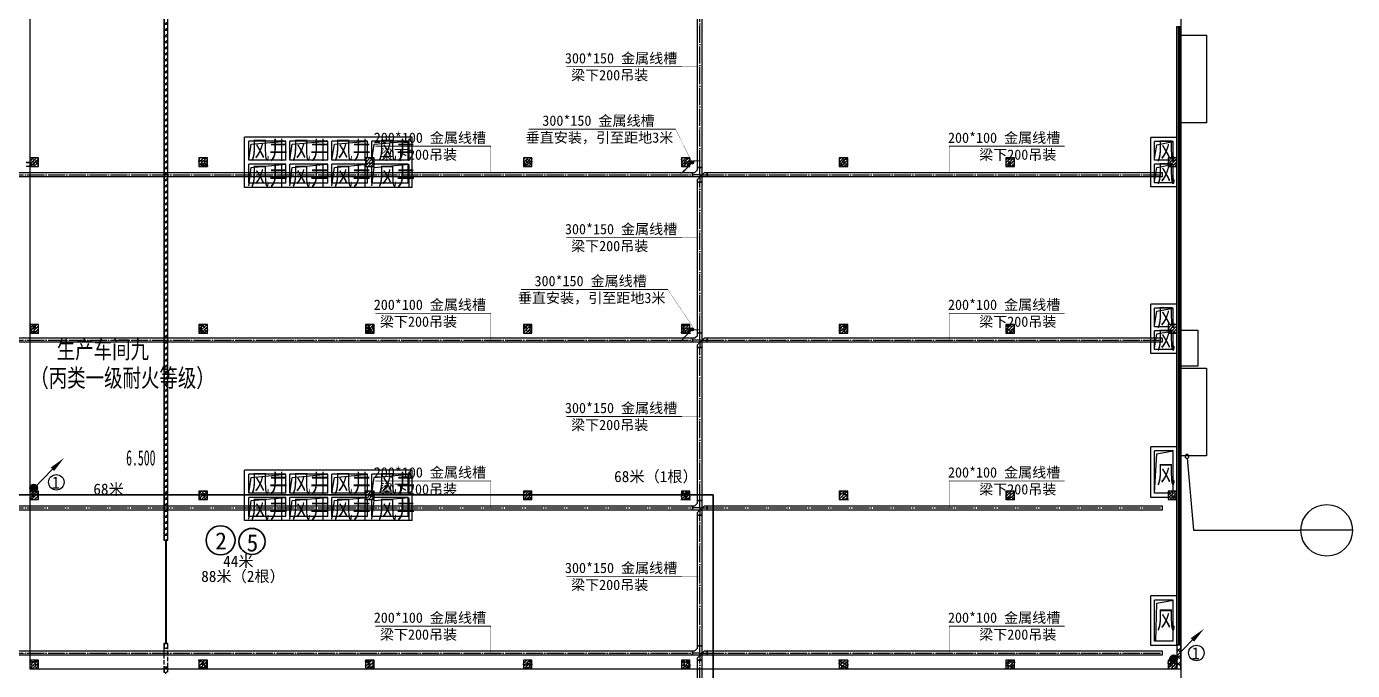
# Model space of a CAD drawing. Header units: millimetres. Extents: x -633009578 to 5705885, y -633235091 to 2571734.
# Drawn here: x 4127780 to 4205008, y 1923800 to 1961300 of the extents above; entities that cross this region are included whole.
import ezdxf

# ---------------------------------------------------------------- set-up
doc = ezdxf.new("R2010")
doc.units = ezdxf.units.MM
doc.header["$LTSCALE"] = 1000
doc.header["$MEASUREMENT"] = 0
for name, pattern in [('DASH', [0.35, 0.25, -0.1]), ('DASHED2', [0.375, 0.25, -0.125]), ('DOTE', [2.4200000000000004, 2, -0.2, 0.02, -0.2])]:
    doc.linetypes.add(name, pattern=pattern)
doc.layers.get('0').update_dxf_attribs({"color": 9})
for name, color, linetype in [('000000000000电气', 7, 'Continuous'), ('A-COLUM(柱)', 255, 'Continuous'), ('A-DI-I(索引)', 21, 'Continuous'), ('A-DOOR(门）', 4, 'Continuous'), ('A-F-AREA(计算)', 5, 'Continuous'), ('A-FLOR(看线)', 8, 'Continuous'), ('A-HATH(填充)', 8, 'Continuous'), ('A-OTHER(其它)', 192, 'Continuous'), ('A-TEXT(房间)', 243, 'Continuous'), ('A-WALL(墙)', 255, 'Continuous'), ('A-WINDOW（窗）', 4, 'Continuous'), ('PUB_TEXT', 7, 'Continuous'), ('WALL', 9, 'Continuous'), ('电-弱电平面-箭头', 3, 'Continuous'), ('电-强电平面-线缆', 3, 'Continuous'), ('电-桥架', 4, 'Continuous'), ('设备-箱柜', 3, 'Continuous')]:
    doc.layers.add(name, color=color, linetype=linetype)
doc.styles.add('_TCH', font='simhei.ttf', dxfattribs={"width": 0.75, "bigfont": 'hztxt.shx'})
doc.styles.add('_TCH_DIM', font='simhei.ttf', dxfattribs={"width": 0.8, "bigfont": 'hztxt.shx'})
doc.styles.add('ELEC-DIM', font='simhei.ttf')
doc.styles.add('IDQSTYLE', font='simhei.ttf', dxfattribs={"width": 0.707, "bigfont": 'hztxt.shx'})
doc.styles.add('宋', font='simhei.ttf', dxfattribs={"width": 0.8})
doc.styles.add('宋体', font='simhei.ttf')
pattern_1 = [(0, (1628470.737756166, 677977.5160347573), (0, 350), []), (37.875, (1628870.737756166, 677977.5160347573), (-169.61527734408, 218.0766567528281), []), (90, (1628870.737756166, 677977.5160347573), (-450, 2.755455298081545e-14), [])]

# ---------------------------------------------------------------- blocks, each defined once
blk = doc.blocks.new('*X3')
at = {"color": 0, "linetype": 'Continuous'}
for p, q in [((192.587376364835, 446.7215535232801), (193.8713933576327, 448.0055705160779)), ((192.6509968705344, 446.3609099602676), (194.2320369206452, 447.9419500103785)), ((192.6864539319484, 447.2448951591055), (193.3480517218074, 447.9064929489645)), ((192.7889704286661, 446.0746194496875), (194.5183274312254, 447.8039764522467)), ((192.9823694457329, 445.8437543980423), (194.7491924828706, 447.61057743518)), ((193.2275231399996, 445.664644023597), (194.9283028573159, 447.3654237409133)), ((193.5311577474, 445.5440145622856), (195.0489323186273, 447.0617891335129)), ((193.9202347052458, 445.5088274514194), (195.0841194294935, 446.6727121756671)), ((194.6075199946775, 445.7718486721392), (194.8210982087737, 445.9854268862354))]:
    blk.add_line(p, q, dxfattribs=at)
blk = doc.blocks.new('HC001442')
at = {"color": 0, "linetype": 'Continuous'}
blk.add_line((2.614797267597169e-12, -0.0577611932696982), (-3.1054929004722, -3.232738715066034), dxfattribs=at)
blk.add_lwpolyline([(-3.1054929004722, -3.232738715066034, 0.8, 0, 0), (-5.057392361375946, -5.119309791709952, 0, 0, 0)], format="xyseb", dxfattribs=at)
blk.add_circle((0, 0), 0.625, dxfattribs=at)
at = {"color": 0, "linetype": 'Continuous', "xscale": 0.5, "yscale": 0.5, "zscale": 0.5}
blk.add_blockref('*X3', (-96.91845018383279, -223.3780232566237), dxfattribs=at)
at = {"color": 0, "style": 'IDQSTYLE', "width": 0.7}
blk.add_attdef('PSFHATT', (2.62500001, -5.119309791709952), '', height=2.5, dxfattribs=at)
blk = doc.blocks.new('*X130')
at = {"color": 0, "linetype": 'Continuous'}
for p, q in [((192.587376364835, 446.7215535232801), (193.8713933576327, 448.0055705160779)), ((192.6509968705344, 446.3609099602676), (194.2320369206452, 447.9419500103785)), ((192.6864539319484, 447.2448951591055), (193.3480517218074, 447.9064929489645)), ((192.7889704286661, 446.0746194496875), (194.5183274312254, 447.8039764522467)), ((192.9823694457329, 445.8437543980423), (194.7491924828706, 447.61057743518)), ((193.2275231399996, 445.664644023597), (194.9283028573159, 447.3654237409133)), ((193.5311577474, 445.5440145622856), (195.0489323186273, 447.0617891335129)), ((193.9202347052458, 445.5088274514194), (195.0841194294935, 446.6727121756671)), ((194.6075199946775, 445.7718486721392), (194.8210982087737, 445.9854268862354))]:
    blk.add_line(p, q, dxfattribs=at)
blk = doc.blocks.new('HC001441')
at = {"color": 0, "linetype": 'Continuous'}
blk.add_line((0, -0.05776119327242668), (3.105492900474815, 3.117216328523909), dxfattribs=at)
blk.add_lwpolyline([(3.105492900474815, 3.117216328523909, 0.8, 0, 0), (5.057392361378561, 5.003787405167827, 0, 0, 0)], format="xyseb", dxfattribs=at)
blk.add_circle((0, 0), 0.625, dxfattribs=at)
at = {"color": 0, "linetype": 'Continuous', "xscale": 0.5, "yscale": 0.5, "zscale": 0.5}
blk.add_blockref('*X130', (-96.91845018383279, -223.3780232566237), dxfattribs=at)
at = {"color": 0, "style": 'IDQSTYLE', "width": 0.7}
blk.add_attdef('PSFHATT', (7.057392361378561, -0.62500001), '', height=2.5, dxfattribs=at)
blk = doc.blocks.new('G$CF6649E20')
at = {"layer": '电-弱电平面-箭头', "color": 4}
blk.add_circle((1316.889421409462, 332.4712073528208), 448.9330526033001, dxfattribs=at)
at = {"layer": '电-弱电平面-箭头', "color": 4, "xscale": 350, "yscale": 350, "zscale": 350}
blk.add_blockref('HC001441', (0, 0), dxfattribs=at)
at = {"layer": '电-弱电平面-箭头', "color": 4, "style": '宋'}
blk.add_text('1', height=700, dxfattribs=at).set_placement((1046.360447603278, -30.60809063538909))
blk = doc.blocks.new('$DorLib2D$00000213')
at = {"color": 0, "linetype": 'DASH', "const_width": 0.02}
blk.add_lwpolyline([(0.5, 3.552713678800501e-15), (-0.5, 3.552713678800501e-15)], dxfattribs=at)
blk = doc.blocks.new('$TCHSYS$WIN2D')
for p, q in [((-0.5, 0.5), (0.5, 0.5)), ((-0.5, 0.5), (-0.4999999999999999, -0.5)), ((0.5, 0.5), (0.4999999999999998, -0.5)), ((0.5, 0.1666666666666666), (-0.5, 0.1666666666666666)), ((0.5, -0.1666666666666667), (-0.5, -0.1666666666666667)), ((-0.4999999999999999, -0.5), (0.5, -0.5))]:
    blk.add_line(p, q)
blk = doc.blocks.new('_FZH')
h = blk.add_hatch()
h.set_pattern_fill('钢筋混凝土', color=256, scale=0.1, style=0)
h.set_pattern_definition([(45, (0, 0), (-0.1767766952966369, 0.1767766952966369), []), (50, (0, 0), (0.7172601826007535, -0.06275213498259512), [0.07500000000000001, -0.8250000000000001]), (355, (0, 0), (-0.138751333613, 0.7521921337000119), [0.06, -0.66]), (100.4514, (0.05977168000000001, -0.00522934), (0.5785093817140216, 0.6894395420609536), [0.06374019, -0.701142112]), (46.1842, (0, 0.2), (1.067241048625645, -0.1655190143290181), [0.1125, -1.2375]), (96.6356, (0.088936745, 0.186206693), (0.9346627055487033, 0.9741178709004418), [0.095610288, -1.051713]), (351.1842, (0, 0.2), (0.9346619451336272, 0.9741186009253247), [0.09000000000000001, -0.9900000000000001]), (21, (0.1, 0.15), (0.5969070521184617, -0.4026188906653388), [0.07500000000000001, -0.8250000000000001]), (326, (0.1, 0.15), (0.2433153319215824, 0.7251500450468529), [0.06, -0.66]), (71.4514, (0.149742233, 0.116448394), (0.84022262858149, 0.3225304967099524), [0.06374019, -0.701142112]), (37.50000000000001, (0, 0), (0.01215985531729062, 0.3328938538313115), [0, -0.652, 0, -0.67, 0, -0.6625000000000001]), (7.499999999999999, (0, 0), (0.2630695374421486, 0.3944117118823603), [0, -0.382, 0, -0.637, 0, -0.2525]), (-32.5, (-0.223, 0), (0.533822436172409, -0.02255487173437976), [0, -0.25, 0, -0.78, 0, -1.035]), (-42.5, (-0.323, 0), (0.5831861693423862, 0.1001049823323177), [0, -0.325, 0, -0.518, 0, -0.735])])
h.paths.add_polyline_path([(-0.5, -0.5), (0.5, -0.5), (0.5, 0.5), (-0.5, 0.5)])
blk.add_lwpolyline([(-0.5, -0.5), (0.5, -0.5), (0.5, 0.5), (-0.5, 0.5)], close=True)

msp = doc.modelspace()

# ---------------------------------------------------------------- hatches: boundary and pattern name
at = {"layer": 'A-HATH(填充)'}
h = msp.add_hatch(dxfattribs=at)
h.set_pattern_fill('空心砖', color=256, scale=100, style=0)
h.set_pattern_definition(pattern_1)
h.paths.add_polyline_path([(4135779.25659187, 1963814.596922616), (4135779.256591873, 1931379.596922107), (4136019.25659188, 1931379.596922107), (4136019.256591877, 1963814.596922615)])
h = msp.add_hatch(dxfattribs=at)
h.set_pattern_fill('空心砖', color=256, scale=100, style=0)
h.set_pattern_definition(pattern_1)
h.paths.add_polyline_path([(4127769.256591875, 1953389.596922379), (4127769.256591875, 1953149.596922404), (4127969.256591875, 1953149.596922424), (4127969.256591875, 1953389.596922379)])
h = msp.add_hatch(dxfattribs=at)
h.set_pattern_fill('空心砖', color=256, scale=100, style=0)
h.set_pattern_definition(pattern_1)
h.paths.add_polyline_path([(4135779.256591874, 1925379.596922615), (4135779.256591874, 1925099.596922615), (4136019.256591881, 1925099.596922615), (4136019.256591881, 1925379.596922615)])
h = msp.add_hatch(dxfattribs=at)
h.set_pattern_fill('多孔材料', color=256, scale=100, style=0)
h.set_pattern_definition([(45, (1628670.737756166, 677977.5160347573), (-200.0002033111466, 200.0002033111467), []), (135, (1628670.737756166, 677977.5160347573), (-200.0002033111467, -200.0002033111466), [])])
h.paths.add_polyline_path([(4195009.256591875, 1923899.596922424), (4195009.256591876, 1925299.596922615), (4194769.256591877, 1925299.596922615), (4194769.256591875, 1923899.596922424)])
h = msp.add_hatch(dxfattribs=at)
h.set_pattern_fill('空心砖', color=256, scale=100, style=0)
h.set_pattern_definition(pattern_1)
h.paths.add_polyline_path([(4136019.25659188, 1923699.596922887), (4136019.256591881, 1923999.596922615), (4135779.256591874, 1923999.596922615), (4135779.256591881, 1923699.596922262), (4135899.256591879, 1923619.59692247)])

# ---------------------------------------------------------------- linework, layer by layer
at = {"layer": '000000000000电气', "color": 2, "lineweight": 35}
for p, q in [((4100275.940698322, 1934034.596922801), (4153992.050992704, 1934034.596922801)), ((4153992.050992704, 1934034.596922801), (4167775.762945001, 1934034.596922801)), ((4167775.762945001, 1934034.596922801), (4167775.762945001, 1914504.751502629))]:
    msp.add_line(p, q, dxfattribs=at)
for centre, radius in [((4139081.418298209, 1931378.619834578), 843.6400505057536), ((4140914.28377921, 1931315.044157468), 760.9952289885841)]:
    msp.add_circle(centre, radius, dxfattribs=at)
at = {"layer": 'A-DI-I(索引)'}
for p, q in [((4195382.717809907, 1936157.332845113), (4195752.504695594, 1931961.708701128)), ((4195752.504695594, 1931961.708701128), (4202007.568309, 1931961.708701128)), ((4205007.568309, 1931961.708701128), (4202007.568309, 1931961.708701128))]:
    msp.add_line(p, q, dxfattribs=at)
msp.add_lwpolyline([(4195484.428557826, 1936268.402285301, 1), (4195261.428557826, 1936268.402285301, 1)], format="xyb", close=True, dxfattribs=at)
for centre, radius in [((4195382.717809907, 1936157.332845113), 0), ((4203507.568309, 1931961.708701128), 1500)]:
    msp.add_circle(centre, radius, dxfattribs=at)
at = {"layer": 'A-F-AREA(计算)'}
msp.add_lwpolyline([(4060729.234130392, 1991839.59697076), (4195009.234130392, 1991839.59697076), (4195009.234130392, 1855759.59697076), (4060729.234130392, 1855759.59697076)], close=True, dxfattribs=at)
at = {"layer": 'A-FLOR(看线)'}
for points in [[(4127969.256591877, 1991099.596922424), (4127969.256591877, 1923899.596922424)], [(4195009.256591875, 1960799.596922421), (4196509.256591874, 1960799.596922421), (4196509.256591876, 1955699.596922421), (4195009.256591877, 1955699.596922421)], [(4195009.256591875, 1943624.596922424), (4196009.256591875, 1943624.596922424), (4196009.256591875, 1941524.596922424), (4195009.256591875, 1941524.596922424)], [(4195009.256591875, 1941399.596922421), (4196509.256591874, 1941399.596922421), (4196509.256591876, 1936299.596922421), (4195009.256591877, 1936299.596922421)], [(4127969.256591877, 1923899.596922424), (4194269.256591875, 1923899.596922424)]]:
    msp.add_lwpolyline(points, dxfattribs=at)
at = {"layer": 'A-OTHER(其它)'}
for points in [[(4140719.256591558, 1953519.596922433), (4140858.483111396, 1954444.605392541), (4142879.256592242, 1954624.596922517)], [(4143119.256592242, 1953519.596922236), (4143258.483112081, 1954444.605392344), (4145279.256592926, 1954624.59692232)], [(4145569.256591897, 1953519.596922383), (4145708.483111736, 1954444.605392491), (4147649.256591845, 1954624.596922467)], [(4147889.256591854, 1953519.596922306), (4148028.483111693, 1954444.605392414), (4150049.256592537, 1954624.59692239)], [(4193467.311221221, 1953589.594969341), (4193608.483111795, 1954419.605392371), (4194569.256591763, 1954599.596922347)], [(4140719.256591558, 1952014.596922178), (4140858.483111396, 1953099.605392286), (4142879.256592242, 1953279.596922263)], [(4143119.256592242, 1952014.596921981), (4143258.483112081, 1953099.605392089), (4145279.256592926, 1953279.596922066)], [(4145569.256591897, 1952014.596922129), (4145708.483111736, 1953099.605392237), (4147649.256591845, 1953279.596922213)], [(4147889.256591854, 1952014.596922051), (4148028.483111693, 1953099.605392159), (4150049.256592537, 1953279.596922136)], [(4193467.311221153, 1952269.587156897), (4193608.483111728, 1953099.597579927), (4194569.256591696, 1953279.589109903)], [(4193467.311220851, 1943889.594969754), (4193608.483111425, 1944719.605392784), (4194569.256591394, 1944899.596922761)], [(4193467.311221233, 1942569.587156935), (4193608.483111807, 1943399.597579965), (4194569.256591775, 1943579.589109941)], [(4193467.31121982, 1934119.58910997), (4193608.483111795, 1936409.605392319), (4194569.256591763, 1936589.596922296)], [(4140719.256591558, 1934119.596922433), (4140858.483111396, 1935044.605392541), (4142879.256592242, 1935224.596922517)], [(4143119.256592242, 1934119.596922236), (4143258.483112081, 1935044.605392344), (4145279.256592926, 1935224.59692232)], [(4145569.256591897, 1934119.596922383), (4145708.483111736, 1935044.605392491), (4147649.256591845, 1935224.596922467)], [(4147889.256591854, 1934119.596922306), (4148028.483111693, 1935044.605392414), (4150049.256592537, 1935224.59692239)], [(4140719.256591558, 1932614.596922178), (4140858.483111396, 1933699.605392286), (4142879.256592242, 1933879.596922263)], [(4143119.256592242, 1932614.596921981), (4143258.483112081, 1933699.605392089), (4145279.256592926, 1933879.596922066)], [(4145569.256591897, 1932614.596922129), (4145708.483111736, 1933699.605392237), (4147649.256591845, 1933879.596922213)], [(4147889.256591854, 1932614.596922051), (4148028.483111693, 1933699.605392159), (4150049.256592537, 1933879.596922136)], [(4193549.737756166, 1925499.596922461), (4193608.483111848, 1927719.60539269), (4194569.256591816, 1927899.596922666)]]:
    msp.add_lwpolyline(points, dxfattribs=at)
at = {"layer": 'A-WALL(墙)'}
for p, q in [((4135779.25659187, 1963814.596922616), (4135779.256591873, 1931379.596922107)), ((4136019.25659188, 1931379.596922107), (4136019.256591877, 1963814.596922615)), ((4142999.256592036, 1954864.59692238), (4140479.256591555, 1954864.596922495)), ((4140479.256591705, 1953399.596922379), (4140479.256591555, 1954864.596922495)), ((4142879.256592279, 1954624.596922528), (4140719.256591555, 1954624.596922528)), ((4140719.256591555, 1953519.596922433), (4140719.256591555, 1954624.596922528)), ((4142879.256592279, 1953519.596922433), (4142879.256592279, 1954624.596922528)), ((4145449.256592035, 1954864.59692238), (4142999.256592036, 1954864.59692238)), ((4143119.256592279, 1953519.59692232), (4143119.256592279, 1954624.59692232)), ((4145329.256591914, 1954624.59692232), (4143119.256592279, 1954624.59692232)), ((4145329.256591914, 1953519.59692232), (4145329.256591914, 1954624.59692232)), ((4147769.256591875, 1954864.59692238), (4145449.256592035, 1954864.59692238)), ((4145569.256591914, 1953519.596922386), (4145569.256591914, 1954624.596922462)), ((4147649.25659186, 1954624.596922462), (4145569.256591914, 1954624.596922462)), ((4147649.256591545, 1953649.596922453), (4147649.25659186, 1954624.596922462)), ((4150239.256591911, 1954864.59692239), (4147769.256591875, 1954864.59692238)), ((4147889.256591596, 1953649.596922453), (4147889.25659187, 1954624.59692239)), ((4149999.256591911, 1954624.59692239), (4147889.25659187, 1954624.59692239)), ((4149999.256591911, 1953519.59692239), (4149999.256591911, 1954624.59692239)), ((4150239.256591875, 1953399.596922379), (4150239.256591911, 1954864.59692239)), ((4193269.256591875, 1953399.589109926), (4193269.256591586, 1954839.596922713)), ((4194769.256591754, 1954839.596922713), (4193269.256591586, 1954839.596922713)), ((4194769.256591848, 1953649.596922453), (4194769.256591754, 1954839.596922713)), ((4193469.256591956, 1953519.589110269), (4193469.256591956, 1954599.596922347)), ((4194569.256592134, 1954599.596922347), (4193469.256591956, 1954599.596922347)), ((4194569.256591912, 1953649.596922453), (4194569.256592134, 1954599.596922347)), ((4127969.256591126, 1953389.596922581), (4127769.256592103, 1953389.596923105)), ((4127969.256591126, 1953149.596922581), (4127769.256592103, 1953149.596922914)), ((4140479.256591873, 1951934.596922492), (4140479.256591705, 1953399.596922379)), ((4142879.256592279, 1953519.596922433), (4140719.256591555, 1953519.596922433)), ((4142879.256591988, 1953279.596922263), (4140719.256591888, 1953279.596922263)), ((4140719.256591889, 1952174.596922459), (4140719.256591888, 1953279.596922263)), ((4142879.256591988, 1952174.596922459), (4142879.256591988, 1953279.596922263)), ((4145329.256591914, 1953519.59692232), (4143119.256592279, 1953519.59692232)), ((4145329.256592151, 1953279.596922519), (4143119.256592004, 1953279.596922519)), ((4143119.256592004, 1952174.596922518), (4143119.256592004, 1953279.596922519)), ((4145329.256592151, 1952174.596922518), (4145329.256592151, 1953279.596922519)), ((4147519.256592103, 1953519.596922348), (4145569.256591914, 1953519.596922386)), ((4145569.256592167, 1952174.596922504), (4145569.256592167, 1953279.596922369)), ((4147519.256592103, 1953279.596922351), (4145569.256592167, 1953279.596922369)), ((4147649.256591983, 1952174.596922504), (4147649.256592031, 1953149.596922453)), ((4147889.25659199, 1952174.59692239), (4147889.25659198, 1953149.596922453)), ((4149999.256591911, 1953519.59692239), (4148019.256592103, 1953519.596922378)), ((4149999.256592099, 1953279.59692239), (4148019.256592103, 1953279.596922508)), ((4149999.256592099, 1952174.59692239), (4149999.256592099, 1953279.59692239)), ((4150239.256592114, 1951934.59692239), (4150239.256591875, 1953399.596922379)), ((4193269.256591969, 1951959.59692246), (4193269.256591875, 1953399.589109926)), ((4194269.256592103, 1953519.589110277), (4193469.256591956, 1953519.589110269)), ((4194269.256592103, 1953279.589109899), (4193469.256591968, 1953279.589109903)), ((4193469.256591968, 1952199.59692245), (4193469.256591968, 1953279.589109903)), ((4194569.256591788, 1952199.59692245), (4194569.256591876, 1953149.596922453)), ((4194769.256592168, 1951959.59692246), (4194769.256592127, 1953149.596922453)), ((4142999.256592036, 1951934.596922468), (4140479.256591873, 1951934.596922492)), ((4142879.256591988, 1952174.596922459), (4140719.256591889, 1952174.596922459)), ((4145449.256592035, 1951934.596922468), (4142999.256592036, 1951934.596922468)), ((4145329.256592151, 1952174.596922518), (4143119.256592004, 1952174.596922518)), ((4147769.256591875, 1951934.596922468), (4145449.256592035, 1951934.596922468)), ((4147649.256591983, 1952174.596922504), (4145569.256592167, 1952174.596922504)), ((4150239.256592114, 1951934.59692239), (4147769.256591875, 1951934.596922468)), ((4149999.256592099, 1952174.59692239), (4147889.25659199, 1952174.59692239)), ((4194769.256592168, 1951959.59692246), (4193269.256591969, 1951959.59692246)), ((4194569.256591788, 1952199.59692245), (4193469.256591968, 1952199.59692245)), ((4193269.256591875, 1943699.589109926), (4193269.256591956, 1945139.596922375)), ((4194769.256591754, 1945139.596922375), (4193269.256591956, 1945139.596922375)), ((4193469.256591586, 1943819.589109931), (4193469.256591586, 1944899.596922761)), ((4194569.256592134, 1944899.596922761), (4193469.256591586, 1944899.596922761)), ((4194569.256592097, 1943949.596922453), (4194569.256592134, 1944899.596922761)), ((4194769.256592222, 1943949.596922453), (4194769.256591754, 1945139.596922375)), ((4194269.256591127, 1943819.589109745), (4193469.256591586, 1943819.589109931)), ((4193269.256591969, 1942259.596922498), (4193269.256591875, 1943699.589109926)), ((4194269.256591127, 1943579.589109641), (4193469.256591968, 1943579.589109941)), ((4193469.256591968, 1942499.596922487), (4193469.256591968, 1943579.589109941)), ((4194569.256591788, 1942499.596922487), (4194569.256591876, 1943449.596922453)), ((4194769.256591798, 1942259.596922498), (4194769.256591924, 1943449.596922453)), ((4194569.256591788, 1942499.596922487), (4193469.256591968, 1942499.596922487)), ((4194769.256591798, 1942259.596922498), (4193269.256591969, 1942259.596922498)), ((4193269.256591975, 1933879.589109979), (4193269.256591975, 1936829.596922354)), ((4194769.256592055, 1936829.596922353), (4193269.256591975, 1936829.596922354)), ((4193469.256591794, 1934119.589109969), (4193469.256591794, 1936589.596922364)), ((4194569.25659188, 1936589.596922364), (4193469.256591794, 1936589.596922364)), ((4194569.256591718, 1934249.596922453), (4194569.25659188, 1936589.596922364)), ((4194769.256592153, 1934249.596922453), (4194769.256592055, 1936829.596922353)), ((4142999.256592036, 1935464.59692238), (4140479.256591918, 1935464.596922319)), ((4140479.256591705, 1933999.596922379), (4140479.256591918, 1935464.596922319)), ((4145449.256592035, 1935464.59692238), (4142999.256592036, 1935464.59692238)), ((4147769.256591875, 1935464.59692238), (4145449.256592035, 1935464.59692238)), ((4150239.256591911, 1935464.59692239), (4147769.256591875, 1935464.59692238)), ((4150239.256591875, 1933999.596922379), (4150239.256591911, 1935464.59692239)), ((4142879.256591916, 1935224.596922352), (4140719.256591918, 1935224.596922352)), ((4140719.256591918, 1934119.596922464), (4140719.256591918, 1935224.596922352)), ((4142879.256591916, 1934119.596922464), (4142879.256591916, 1935224.596922352)), ((4143119.256591916, 1934119.596922312), (4143119.256591916, 1935224.596922313)), ((4145329.256591914, 1935224.596922313), (4143119.256591916, 1935224.596922313)), ((4145329.256591914, 1934119.596922312), (4145329.256591914, 1935224.596922313)), ((4145569.256591914, 1934119.596922313), (4145569.256591914, 1935224.596922389)), ((4147649.25659186, 1935224.596922389), (4145569.256591914, 1935224.596922389)), ((4147649.256591804, 1934249.596922453), (4147649.25659186, 1935224.596922389)), ((4147889.256591703, 1934249.596922453), (4147889.25659187, 1935224.59692239)), ((4149999.256591911, 1935224.59692239), (4147889.25659187, 1935224.59692239)), ((4149999.256591911, 1934119.59692239), (4149999.256591911, 1935224.59692239)), ((4140479.256591511, 1932534.596922519), (4140479.256591705, 1933999.596922379)), ((4142879.256591916, 1934119.596922464), (4140719.256591918, 1934119.596922464)), ((4142879.256591988, 1933879.596922497), (4140719.256591527, 1933879.596922497)), ((4140719.256591527, 1932774.596922486), (4140719.256591527, 1933879.596922497)), ((4142879.256591988, 1932774.596922486), (4142879.256591988, 1933879.596922497)), ((4145329.256591914, 1934119.596922312), (4143119.256591916, 1934119.596922312)), ((4145329.256592151, 1933879.596922312), (4143119.256592004, 1933879.596922312)), ((4143119.256592004, 1932774.596922312), (4143119.256592004, 1933879.596922312)), ((4145329.256592151, 1932774.596922312), (4145329.256592151, 1933879.596922312)), ((4147519.256592103, 1934119.596922223), (4145569.256591914, 1934119.596922313)), ((4145569.256592167, 1932774.596922641), (4145569.256592167, 1933879.596922297)), ((4147519.256592103, 1933879.596922227), (4145569.256592167, 1933879.596922297)), ((4149999.256591911, 1934119.59692239), (4148019.256592103, 1934119.596922471)), ((4149999.256591735, 1933879.59692239), (4148019.256592103, 1933879.596922497)), ((4149999.256591735, 1932774.59692239), (4149999.256591735, 1933879.59692239)), ((4150239.256591751, 1932534.59692239), (4150239.256591875, 1933999.596922379)), ((4194269.256592103, 1933879.58910995), (4193269.256591975, 1933879.589109979)), ((4194269.256592103, 1934119.589109842), (4193469.256591794, 1934119.589109969)), ((4147649.256591652, 1932774.596922641), (4147649.256591464, 1933749.596922453)), ((4147889.256591659, 1932774.59692239), (4147889.256591449, 1933749.596922453)), ((4142999.256592036, 1932534.596922468), (4140479.256591511, 1932534.596922519)), ((4142879.256591988, 1932774.596922486), (4140719.256591527, 1932774.596922486)), ((4145449.256592035, 1932534.596922468), (4142999.256592036, 1932534.596922468)), ((4145329.256592151, 1932774.596922312), (4143119.256592004, 1932774.596922312)), ((4147769.256591875, 1932534.596922468), (4145449.256592035, 1932534.596922468)), ((4147649.256591652, 1932774.596922641), (4145569.256592167, 1932774.596922641)), ((4150239.256591751, 1932534.59692239), (4147769.256591875, 1932534.596922468)), ((4149999.256591735, 1932774.59692239), (4147889.256591659, 1932774.59692239)), ((4135779.256591873, 1931379.596922107), (4136019.25659188, 1931379.596922107)), ((4193269.256591985, 1925259.596922471), (4193269.256591985, 1928139.596922348)), ((4194769.256591801, 1928139.596922348), (4193269.256591985, 1928139.596922348)), ((4193469.2565918, 1925499.596922461), (4193469.2565918, 1927899.596922734)), ((4194569.256591985, 1927899.596922734), (4193469.2565918, 1927899.596922734)), ((4194569.256591985, 1925499.596922461), (4194569.256591985, 1927899.596922734)), ((4194769.256591801, 1925259.596922471), (4194769.256591801, 1928139.596922348)), ((4135779.256591874, 1925379.596922615), (4135779.256591874, 1925099.596922615)), ((4136019.256591881, 1925379.596922615), (4135779.256591874, 1925379.596922615)), ((4136019.256591881, 1925099.596922615), (4136019.256591881, 1925379.596922615)), ((4194569.256591985, 1925499.596922461), (4193469.2565918, 1925499.596922461)), ((4135779.256591874, 1925099.596922615), (4136019.256591881, 1925099.596922615)), ((4194769.256591801, 1925259.596922471), (4193269.256591985, 1925259.596922471)), ((4136019.256591881, 1923999.596922615), (4135779.256591874, 1923999.596922615)), ((4135779.256591874, 1923999.596922615), (4135779.256591881, 1923699.596922262)), ((4136019.25659188, 1923699.596922887), (4136019.256591881, 1923999.596922615))]:
    msp.add_line(p, q, dxfattribs=at)
at = {"layer": 'A-WINDOW（窗）', "linetype": 'DASH'}
for p, q in [((4135779.25659188, 1925099.596922615), (4135779.25659188, 1923999.596922615)), ((4136019.25659188, 1923999.596922615), (4136019.25659188, 1925099.596922615))]:
    msp.add_line(p, q, dxfattribs=at)
at = {"layer": 'WALL'}
for p, q in [((4195009.256591876, 1925299.596922615), (4194769.256591877, 1925299.596922615)), ((4194769.256591877, 1925299.596922615), (4194769.256591875, 1923899.596922424)), ((4195009.256591875, 1923899.596922424), (4195009.256591876, 1925299.596922615)), ((4194769.256591875, 1923899.596922424), (4195009.256591875, 1923899.596922424))]:
    msp.add_line(p, q, dxfattribs=at)
at = {"layer": '电-强电平面-线缆', "color": 1, "linetype": 'Continuous', "const_width": 60}
for points in [[(4166589.620491761, 1953470.311063638), (4167039.75505205, 1953470.311063638)], [(4166626.439690386, 1943628.012535522), (4166988.324044032, 1943628.012536186)]]:
    msp.add_lwpolyline(points, dxfattribs=at)
at = {"layer": '电-桥架', "color": 5, "linetype": 'DOTE', "ltscale": 0.5}
for p, q in [((4166988.324026654, 1953094.830985169), (4166988.324010196, 1962059.56795192)), ((4166988.324027434, 1952669.830985169), (4166988.324026654, 1953094.830985169)), ((4099992.836819338, 1952669.830985169), (4166563.324027434, 1952669.830985169)), ((4166988.324027434, 1952669.830985169), (4166563.324027434, 1952669.830985169)), ((4166988.324027434, 1952669.830985169), (4166988.324028214, 1952244.830985169)), ((4166988.324027434, 1952669.830985169), (4167413.324027434, 1952669.830985169)), ((4167413.324027434, 1952669.830985169), (4193918.311252461, 1952669.830985169)), ((4166988.324044337, 1943461.84840669), (4166988.324028214, 1952244.830985169)), ((4166988.324045117, 1943036.84840669), (4166988.324044337, 1943461.84840669)), ((4099992.836836825, 1943036.84840669), (4166563.324045117, 1943036.84840669)), ((4166988.324045117, 1943036.84840669), (4166563.324045117, 1943036.84840669)), ((4166988.324045117, 1943036.84840669), (4166988.324045897, 1942611.84840669)), ((4166988.324045117, 1943036.84840669), (4167413.324045117, 1943036.84840669)), ((4166988.324062271, 1933692.550037008), (4166988.324045897, 1942611.84840669)), ((4167413.324045117, 1943036.84840669), (4193918.311252461, 1943036.84840669)), ((4099992.836854559, 1933267.550037008), (4166563.324063051, 1933267.550037008)), ((4166988.324063051, 1933267.550037008), (4166563.324063051, 1933267.550037008)), ((4166988.324063051, 1933267.550037008), (4166988.324062271, 1933692.550037008)), ((4166988.324063051, 1933267.550037008), (4166988.324063831, 1932842.550037008)), ((4166988.324063051, 1933267.550037008), (4167413.324063051, 1933267.550037008)), ((4167413.324063051, 1933267.550037008), (4193918.311252461, 1933267.550037008)), ((4166988.324077785, 1925241.139943802), (4166988.324063831, 1932842.550037008)), ((4099992.836869901, 1924816.139943802), (4166563.324078565, 1924816.139943802)), ((4166988.324078565, 1924816.139943802), (4166563.324078565, 1924816.139943802)), ((4166988.324078565, 1924816.139943802), (4166988.324077785, 1925241.139943802)), ((4166988.324078565, 1924816.139943802), (4166988.324079345, 1924391.139943802)), ((4166988.324078565, 1924816.139943802), (4167413.324078565, 1924816.139943802)), ((4167413.324078565, 1924816.139943802), (4193918.311252461, 1924816.139943802)), ((4166988.324099667, 1913321.144201459), (4166988.324079345, 1924391.139943802))]:
    msp.add_line(p, q, dxfattribs=at)
at = {"layer": '电-桥架', "color": 9, "linetype": 'DASHED2', "ltscale": 0.5}
for p, q in [((4167113.324026654, 1953094.830985399), (4166863.324026654, 1953094.830984939)), ((4167113.324044337, 1943461.84840692), (4166863.324044337, 1943461.84840646)), ((4167113.324062271, 1933692.550037237), (4166863.324062271, 1933692.550036777)), ((4167113.324077785, 1925241.139944032), (4166863.324077785, 1925241.139943572))]:
    msp.add_line(p, q, dxfattribs=at)
at = {"layer": '电-桥架', "ltscale": 0.5}
for points in [[(4166863.324026654, 1953094.830984939), (4166863.324010196, 1962059.56795169), (4167113.324010196, 1962059.56795215), (4167113.324026654, 1953094.830985399)], [(4166863.324044337, 1943461.84840646), (4166863.324028214, 1952244.830984939), (4167113.324028214, 1952244.830985399), (4167113.324044337, 1943461.84840692)], [(4166863.324062271, 1933692.550036777), (4166863.324045897, 1942611.84840646), (4167113.324045897, 1942611.84840692), (4167113.324062271, 1933692.550037238)], [(4166863.324077785, 1925241.139943572), (4166863.324063831, 1932842.550036777), (4167113.324063831, 1932842.550037237), (4167113.324077785, 1925241.139944032)], [(4166863.324099667, 1913321.144201228), (4166863.324079345, 1924391.139943572), (4167113.324079345, 1924391.139944032), (4167113.324099667, 1913321.144201689)]]:
    msp.add_lwpolyline(points, dxfattribs=at)
for points in [[(4166863.324028214, 1952244.830984939), (4166863.324027938, 1952394.830984939), (4167263.324027433, 1952794.830985169), (4167413.324027433, 1952794.830985169), (4167413.324027434, 1952544.830985169), (4167263.324027434, 1952544.830985169), (4166713.324027434, 1952544.830985169), (4166563.324027434, 1952544.830985169), (4166563.324027433, 1952794.830985169), (4166713.324027433, 1952794.830985169), (4166863.324026929, 1952944.830984939), (4166863.324026654, 1953094.830984939), (4167113.324026654, 1953094.830985399), (4167113.324026929, 1952944.830985399), (4167113.324027938, 1952394.830985399), (4167113.324028214, 1952244.830985399)], [(4166563.324027434, 1952544.830985169), (4099992.836819339, 1952544.830985169), (4099992.836819338, 1952794.830985169), (4166563.324027434, 1952794.830985169)], [(4193918.311252462, 1952544.830985169), (4167413.324027434, 1952544.830985169), (4167413.324027434, 1952794.830985169), (4193918.311252461, 1952794.830985169)], [(4166563.324045118, 1942911.84840669), (4099992.836836826, 1942911.84840669), (4099992.836836825, 1943161.84840669), (4166563.324045117, 1943161.84840669)], [(4166863.324045897, 1942611.84840646), (4166863.324045622, 1942761.84840646), (4167263.324045117, 1943161.84840669), (4167413.324045117, 1943161.84840669), (4167413.324045118, 1942911.84840669), (4167263.324045118, 1942911.84840669), (4166713.324045117, 1942911.84840669), (4166563.324045117, 1942911.84840669), (4166563.324045116, 1943161.84840669), (4166713.324045116, 1943161.84840669), (4166863.324044612, 1943311.84840646), (4166863.324044337, 1943461.84840646), (4167113.324044337, 1943461.84840692), (4167113.324044612, 1943311.84840692), (4167113.324045622, 1942761.84840692), (4167113.324045897, 1942611.84840692)], [(4193918.311252462, 1942911.84840669), (4167413.324045118, 1942911.84840669), (4167413.324045117, 1943161.84840669), (4193918.311252461, 1943161.84840669)], [(4166563.324063051, 1933142.550037008), (4099992.83685456, 1933142.550037008), (4099992.836854559, 1933392.550037008), (4166563.324063051, 1933392.550037008)], [(4166863.324063831, 1932842.550036777), (4166863.324063555, 1932992.550036777), (4167263.32406305, 1933392.550037007), (4167413.32406305, 1933392.550037007), (4167413.324063051, 1933142.550037007), (4167263.324063051, 1933142.550037007), (4166713.324063051, 1933142.550037007), (4166563.324063051, 1933142.550037007), (4166563.32406305, 1933392.550037007), (4166713.32406305, 1933392.550037007), (4166863.324062546, 1933542.550036777), (4166863.324062271, 1933692.550036777), (4167113.324062271, 1933692.550037238), (4167113.324062546, 1933542.550037238), (4167113.324063555, 1932992.550037237), (4167113.324063831, 1932842.550037237)], [(4193918.311252462, 1933142.550037008), (4167413.324063051, 1933142.550037008), (4167413.324063051, 1933392.550037008), (4193918.311252461, 1933392.550037008)], [(4166563.324078566, 1924691.139943802), (4099992.836869902, 1924691.139943802), (4099992.836869901, 1924941.139943802), (4166563.324078565, 1924941.139943802)], [(4166863.324079345, 1924391.139943572), (4166863.32407907, 1924541.139943572), (4167263.324078565, 1924941.139943802), (4167413.324078565, 1924941.139943802), (4167413.324078566, 1924691.139943802), (4167263.324078566, 1924691.139943802), (4166713.324078565, 1924691.139943802), (4166563.324078565, 1924691.139943802), (4166563.324078564, 1924941.139943802), (4166713.324078564, 1924941.139943802), (4166863.32407806, 1925091.139943572), (4166863.324077785, 1925241.139943572), (4167113.324077785, 1925241.139944032), (4167113.32407806, 1925091.139944032), (4167113.32407907, 1924541.139944032), (4167113.324079345, 1924391.139944032)], [(4193918.311252462, 1924691.139943802), (4167413.324078566, 1924691.139943802), (4167413.324078565, 1924941.139943802), (4193918.311252461, 1924941.139943802)]]:
    msp.add_lwpolyline(points, close=True, dxfattribs=at)
at = {"layer": '设备-箱柜', "color": 6}
for points in [[(4166927.256745338, 1958958.355503562, 15, 15, 0), (4165953.502530118, 1958958.355503562, 15, 15, 0), (4165953.502530118, 1958958.355503562, 45, 45, 0), (4159228.572839694, 1958958.355503562, 45, 45, 0)], [(4166523.184582225, 1953419.540569159, 15, 15, 0), (4165582.679869161, 1955323.113756232, 15, 15, 0), (4165582.679869161, 1955323.113756232, 45, 45, 0), (4157027.489724741, 1955323.113756232, 45, 45, 0)], [(4154819.297405082, 1952739.313319307, 15, 15, 0), (4154819.297405082, 1954329.600218109, 15, 15, 0), (4154819.297405082, 1954329.600218109, 45, 45, 0), (4148094.367714658, 1954329.600218109, 45, 45, 0)], [(4181518.642621617, 1952739.313319307, 15, 15, 0), (4181518.642621617, 1954329.600218109, 15, 15, 0), (4181518.642621617, 1954329.600218109, 45, 45, 0), (4188243.572312041, 1954329.600218109, 45, 45, 0)], [(4166927.256745338, 1949008.431636579, 15, 15, 0), (4165953.502530118, 1949008.431636579, 15, 15, 0), (4165953.502530118, 1949008.431636579, 45, 45, 0), (4159228.572839694, 1949008.431636579, 45, 45, 0)], [(4166677.076811656, 1943683.108317006, 15, 15, 0), (4165127.196081186, 1945984.578357405, 15, 15, 0), (4165127.196081186, 1945984.578357405, 45, 45, 0), (4156572.005936765, 1945984.578357405, 45, 45, 0)], [(4154819.297405082, 1943013.055973654, 15, 15, 0), (4154819.297405082, 1944603.342872457, 15, 15, 0), (4154819.297405082, 1944603.342872457, 45, 45, 0), (4148094.367714658, 1944603.342872457, 45, 45, 0)], [(4181518.642621617, 1943013.055973654, 15, 15, 0), (4181518.642621617, 1944603.342872457, 15, 15, 0), (4181518.642621617, 1944603.342872457, 45, 45, 0), (4188243.572312041, 1944603.342872457, 45, 45, 0)], [(4166927.256745338, 1938589.83890657, 15, 15, 0), (4165953.502530118, 1938589.83890657, 15, 15, 0), (4165953.502530118, 1938589.83890657, 45, 45, 0), (4159228.572839694, 1938589.83890657, 45, 45, 0)], [(4154819.297405082, 1933249.880466926, 15, 15, 0), (4154819.297405082, 1934840.167365729, 15, 15, 0), (4154819.297405082, 1934840.167365729, 45, 45, 0), (4148094.367714658, 1934840.167365729, 45, 45, 0)], [(4181518.642621617, 1933249.880466926, 15, 15, 0), (4181518.642621617, 1934840.167365729, 15, 15, 0), (4181518.642621617, 1934840.167365729, 45, 45, 0), (4188243.572312041, 1934840.167365729, 45, 45, 0)], [(4166927.256745338, 1929276.873182331, 15, 15, 0), (4165953.502530118, 1929276.873182331, 15, 15, 0), (4165953.502530118, 1929276.873182331, 45, 45, 0), (4159228.572839694, 1929276.873182331, 45, 45, 0)], [(4154819.297405082, 1924791.366402558, 15, 15, 0), (4154819.297405082, 1926381.653301361, 15, 15, 0), (4154819.297405082, 1926381.653301361, 45, 45, 0), (4148094.367714658, 1926381.653301361, 45, 45, 0)], [(4181518.642621617, 1924791.366402558, 15, 15, 0), (4181518.642621617, 1926381.653301361, 15, 15, 0), (4181518.642621617, 1926381.653301361, 45, 45, 0), (4188243.572312041, 1926381.653301361, 45, 45, 0)]]:
    msp.add_lwpolyline(points, format="xyseb", dxfattribs=at)

# ---------------------------------------------------------------- block references
for p in [(4128200.708905413, 1934425.051616363), (4194597.756464323, 1924485.608623652)]:
    msp.add_blockref('G$CF6649E20', p)
at = {"layer": 'A-COLUM(柱)', "xscale": 500, "yscale": 500, "zscale": 500}
for p in [(4128219.256591875, 1953399.596922424), (4138069.256591875, 1953399.596922424), (4147769.256591875, 1953399.596922424), (4156969.256591875, 1953399.596922424), (4166169.256591875, 1953399.596922424), (4175369.256591875, 1953399.596922424), (4185069.256591875, 1953399.596922424), (4194519.256591875, 1953399.596922424), (4128219.256591875, 1943699.596922424), (4138069.256591875, 1943699.596922424), (4147769.256591875, 1943699.596922424), (4156969.256591875, 1943699.596922424), (4166169.256591875, 1943699.596922424), (4175369.256591875, 1943699.596922424), (4185069.256591875, 1943699.596922424), (4194519.256591875, 1943699.596922424), (4128219.256591875, 1933999.596922424), (4138069.256591875, 1933999.596922424), (4147769.256591875, 1933999.596922424), (4156969.256591875, 1933999.596922424), (4166169.256591875, 1933999.596922424), (4175369.256591875, 1933999.596922424), (4185069.256591875, 1933999.596922424), (4194519.256591875, 1933999.596922424), (4128219.256591875, 1924149.596922424), (4138069.256591875, 1924149.596922424), (4147769.256591875, 1924149.596922424), (4156969.256591875, 1924149.596922424), (4166169.256591875, 1924149.596922424), (4175369.256591875, 1924149.596922424), (4185069.256591875, 1924149.596922424), (4194519.256591875, 1924149.596922424)]:
    msp.add_blockref('_FZH', p, dxfattribs=at)
at = {"layer": 'A-DOOR(门）', "extrusion": (0, 0, -1), "xscale": 6000, "yscale": 6000, "zscale": 6000, "rotation": 89.99999999999461}
msp.add_blockref('$DorLib2D$00000213', (-4135899.256591879, 1928379.596922232), dxfattribs=at)
at = {"layer": 'A-WINDOW（窗）', "extrusion": (0, 0, -1), "xscale": -36000, "yscale": 240, "zscale": 36000, "rotation": 270}
msp.add_blockref('$TCHSYS$WIN2D', (-4194889.256591875, 1943299.596922424), dxfattribs=at)
at = {"layer": '电-弱电平面-箭头', "color": 4, "xscale": 140, "yscale": 140, "zscale": 140}
for p in [(4166550.86142527, 1953391.863726113), (4166544.8916458, 1943659.732662005)]:
    msp.add_blockref('HC001442', p, dxfattribs=at)

# ---------------------------------------------------------------- texts
at = {"layer": '000000000000电气', "color": 2, "lineweight": 35, "style": '宋体'}
for s, height, p in [('68米（1根）', 650, (4162003.200887619, 1934771.964215869)), ('2', 1000, (4138770.172154966, 1930845.05501759)), ('5', 1000, (4140599.226458693, 1930730.917722149)), ('88米（2根）', 650, (4137954.00474654, 1928959.215171183))]:
    msp.add_text(s, height=height, dxfattribs=at).set_placement(p)
at = {"layer": '000000000000电气', "color": 0, "lineweight": 35, "style": '宋体'}
for s, p in [('68米', (4131672.672174713, 1934034.596922801)), ('44米', (4139231.507082035, 1929834.690423884))]:
    msp.add_text(s, height=650, dxfattribs=at).set_placement(p)
at = {"layer": 'A-TEXT(房间)', "style": '_TCH', "width": 0.75}
for s, p in [('风井', (4140837.643891832, 1953573.512961703)), ('风井', (4143237.643892516, 1953573.512961556)), ('风井', (4145687.643892172, 1953573.512961703)), ('风井', (4148255.175887872, 1953573.512961626)), ('风', (4193605.934305687, 1953536.995188624)), ('风井', (4140837.643891765, 1952068.512961703)), ('风井', (4143237.643892449, 1952068.512961555)), ('风井', (4145687.643892105, 1952068.512961703)), ('风井', (4148255.175887804, 1952068.512961625)), ('风', (4193605.934305619, 1952216.987376181)), ('风', (4193605.934305317, 1943836.995189038)), ('生产车间九', (4129542.143830041, 1941965.516098537)), ('风', (4193605.9343057, 1942516.987376219)), ('（丙类一级耐火等级）', (4127999.688948178, 1940313.780876781)), ('风井', (4140837.643891832, 1934173.512961703)), ('风井', (4143237.643892516, 1934173.512961556)), ('风井', (4145687.643892172, 1934173.512961703)), ('风井', (4148255.175887872, 1934173.512961626)), ('风', (4193605.934305687, 1934691.495188573)), ('风井', (4140837.643891765, 1932668.512961703)), ('风井', (4143237.643892449, 1932668.512961555)), ('风井', (4145687.643892105, 1932668.512961703)), ('风井', (4148255.175887804, 1932668.512961625)), ('风', (4193605.93430574, 1926218.495188943))]:
    msp.add_text(s, height=1050, dxfattribs=at).set_placement(p)
at = {"layer": 'PUB_TEXT', "style": '_TCH_DIM', "width": 0.5647058823529412}
msp.add_text('6.500', height=892.5, dxfattribs=at).set_placement((4133580.062931358, 1935737.61369888))
at = {"layer": '设备-箱柜', "color": 6, "style": 'ELEC-DIM'}
for s, p in [('300*150 金属线槽', (4159140.670586322, 1959153.059408449)), ('梁下200吊装', (4159495.28531399, 1958168.731221829)), ('300*150 金属线槽', (4157823.585646517, 1955517.817661119)), ('200*100 金属线槽', (4148006.465461286, 1954524.304122997)), ('垂直安装，引至距地3米', (4156856.353037026, 1954533.489474499)), ('200*100 金属线槽', (4181449.910319603, 1954524.304122997)), ('梁下200吊装', (4148361.080188955, 1953539.975936377)), ('梁下200吊装', (4183264.010675733, 1953539.975936377)), ('300*150 金属线槽', (4159140.670586322, 1949203.135541467)), ('梁下200吊装', (4159495.28531399, 1948218.807354847)), ('300*150 金属线槽', (4157368.101858541, 1946179.282262293)), ('200*100 金属线槽', (4148006.465461286, 1944798.046777345)), ('垂直安装，引至距地3米', (4156400.869249051, 1945194.954075673)), ('200*100 金属线槽', (4181449.910319603, 1944798.046777345)), ('梁下200吊装', (4148361.080188955, 1943813.718590725)), ('梁下200吊装', (4183264.010675733, 1943813.718590725)), ('300*150 金属线槽', (4159140.670586322, 1938784.542811457)), ('梁下200吊装', (4159495.28531399, 1937800.214624837)), ('200*100 金属线槽', (4148006.465461286, 1935034.871270616)), ('200*100 金属线槽', (4181449.910319603, 1935034.871270616)), ('梁下200吊装', (4148361.080188955, 1934050.543083996)), ('梁下200吊装', (4183264.010675733, 1934050.543083996)), ('300*150 金属线槽', (4159140.670586322, 1929471.577087218)), ('梁下200吊装', (4159495.28531399, 1928487.248900598)), ('200*100 金属线槽', (4148006.465461286, 1926576.357206248)), ('200*100 金属线槽', (4181449.910319603, 1926576.357206248)), ('梁下200吊装', (4148361.080188955, 1925592.029019628)), ('梁下200吊装', (4183264.010675733, 1925592.029019628))]:
    msp.add_text(s, height=600, dxfattribs=at).set_placement(p)

doc.saveas('drawing.dxf')
